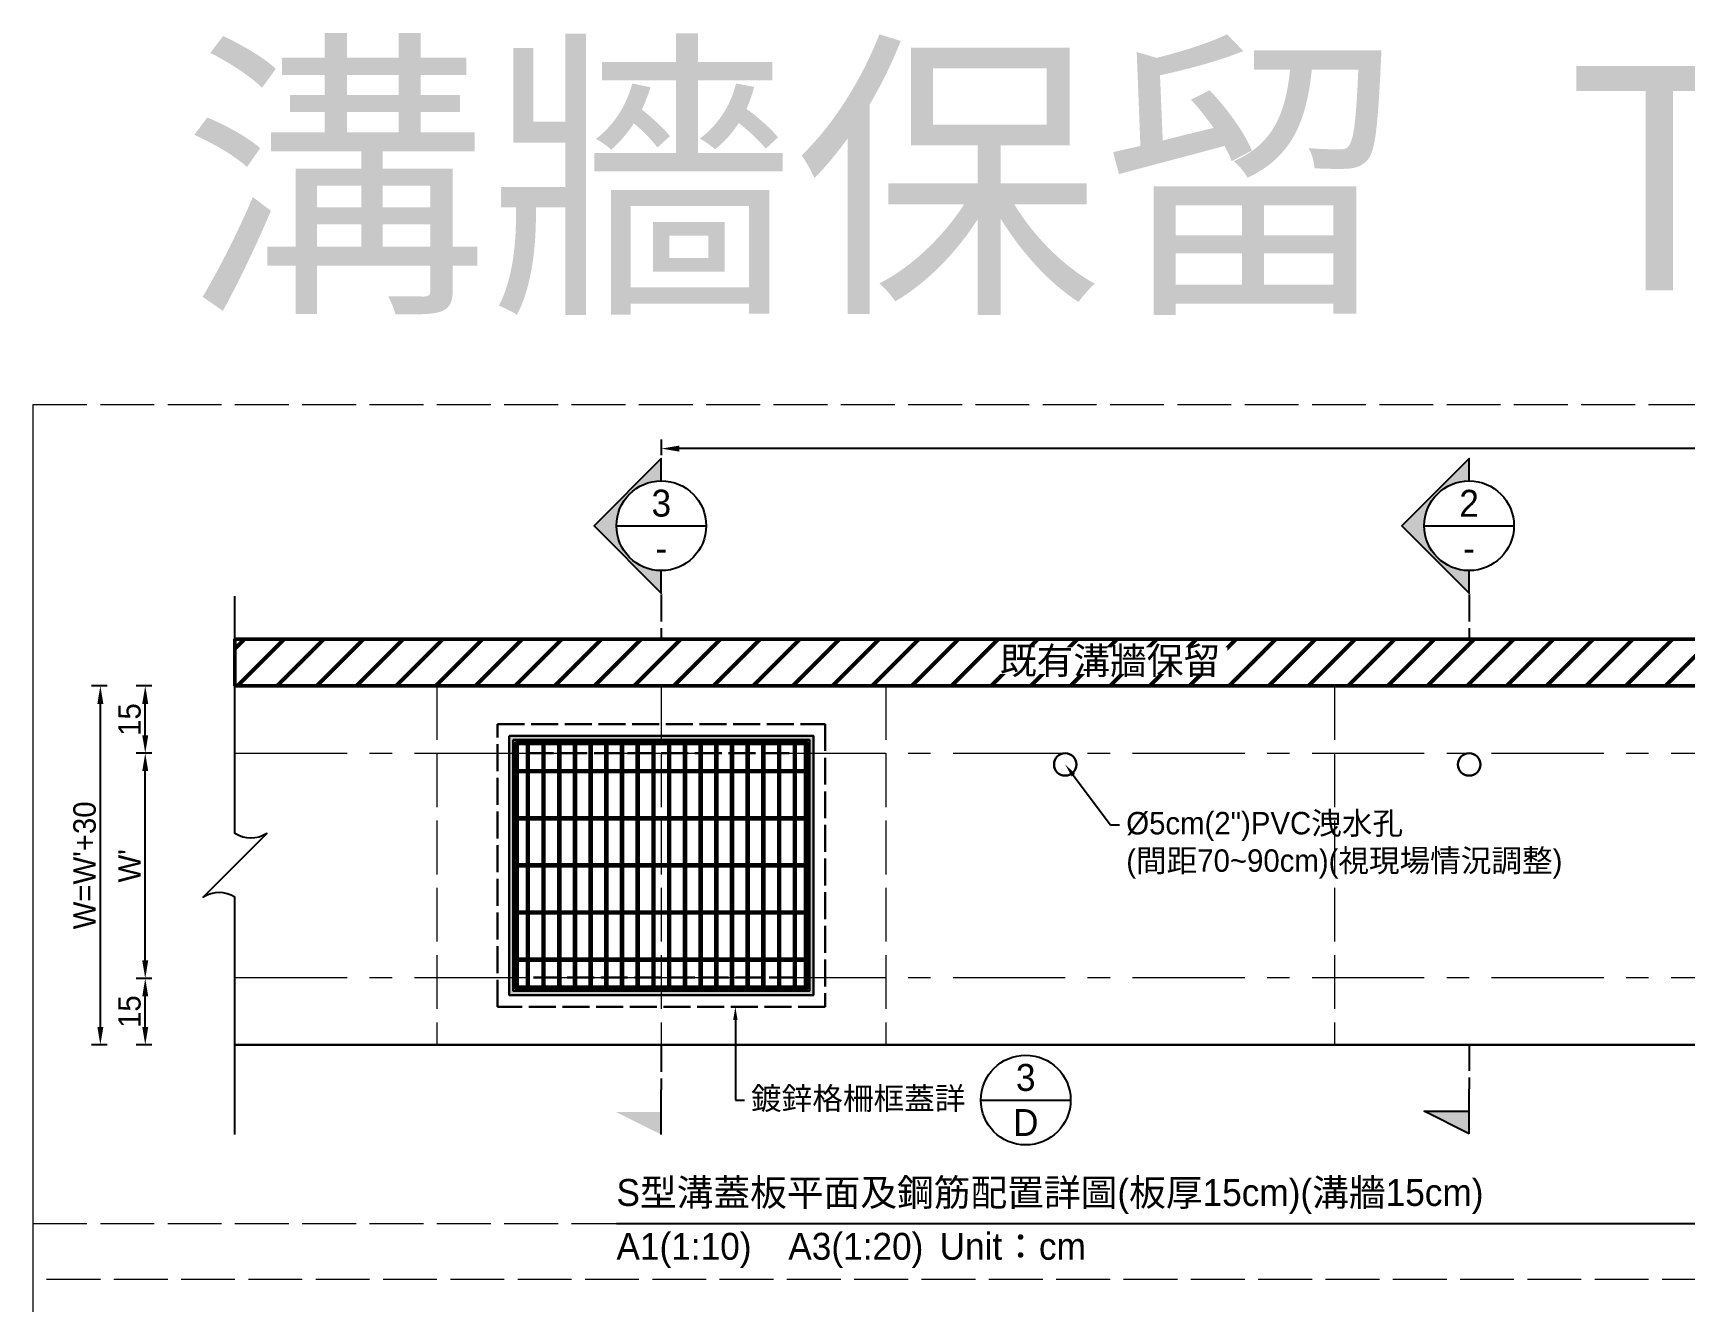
# Model space of a CAD drawing. Extents: x -4891 to 4829, y -5666 to -3242.
# Drawn here: x -2930.9 to -2562.8, y -3889.3 to -3606.5 of the extents above; entities that cross this region are included whole.
import ezdxf
from ezdxf import colors
from ezdxf.entities.mleader import LeaderData, LeaderLine
from ezdxf.math import Vec2, Vec3

# ---------------------------------------------------------------- set-up
doc = ezdxf.new("R2010")
doc.units = 0
doc.header["$MEASUREMENT"] = 0
doc.linetypes.add('ACAD_ISO02W100', pattern=[15, 12, -3])
doc.linetypes.add('CENTERX2', pattern=[4, 2.5, -0.5, 0.5, -0.5])
for name, color, linetype, lineweight in [('一、3.基本-變更', 1, 'Continuous', 50), ('二、1.繪圖-既有設施', 8, 'Continuous', 20), ('二、2.繪圖-施作項目', 181, 'Continuous', 30), ('二、6.繪圖-其他施作項目', 35, 'Continuous', 30)]:
    doc.layers.add(name, color=color, linetype=linetype, lineweight=lineweight)
doc.layers.add('一、4.基本-隱藏', color=9, linetype='ACAD_ISO02W100', lineweight=20, plot=False)
doc.layers.add('三、3.文字-註解文字', color=2, linetype='Continuous')
doc.styles.add('次圖名(詳圖)', font='MS PGothic.ttf', dxfattribs={"height": 6})
doc.styles.add('註解文字', font='MS PGothic.ttf', dxfattribs={"height": 5})
doc.styles.add('註解文字(詳圖)', font='MS PGothic.ttf', dxfattribs={"height": 6})
doc.dimstyles.new('註解文字', dxfattribs={"dimtxt": 5, "dimasz": 4, "dimexe": 2, "dimexo": 2.5, "dimgap": 1, "dimtad": 2, "dimzin": 0, "dimdsep": 46, "dimtxsty": '註解文字', "dimcen": 0.1, "dimclrd": 144, "dimclre": 144, "dimclrt": 256, "dimadec": 0, "dimazin": 0, "dimtfac": 1, "dimtofl": 0, "dimtmove": 0, "dimatfit": 3, "dimfxl": 1.5, "dimfxlon": 1, "dimtolj": 1, "dimtzin": 0, "dimlwd": -1, "dimlwe": -1, "dimarcsym": 1})
pattern_1 = [(45, (-4111.2158, -3583.335), (-2.65165, 2.65165), []), (45, (-4110.332, -3583.335), (-2.65165, 2.65165), []), (45, (-4109.448, -3583.335), (-2.65165, 2.65165), []), (45, (-4108.564, -3583.335), (-2.65165, 2.65165), [])]

# ---------------------------------------------------------------- blocks, each defined once
blk = doc.blocks.new('*D158')
at = {"layer": 'Defpoints', "color": 0, "transparency": 16777216}
for p in [(-2905.85, -3751.99), (-2885.85, -3751.99), (-2885.85, -3766.99)]:
    blk.add_point(p, dxfattribs=at)
at = {"layer": '三、3.文字-註解文字', "color": 144, "transparency": 16777216}
for p, q in [((-2904.35, -3751.99), (-2907.85, -3751.99)), ((-2905.85, -3762.99), (-2905.85, -3755.99)), ((-2904.35, -3766.99), (-2907.85, -3766.99))]:
    blk.add_line(p, q, dxfattribs=at)
for points in [[(-2906.52, -3755.99), (-2905.19, -3755.99), (-2905.85, -3751.99)], [(-2906.52, -3762.99), (-2905.19, -3762.99), (-2905.85, -3766.99)]]:
    blk.add_solid(points, dxfattribs=at)
at = {"layer": '三、3.文字-註解文字', "transparency": 16777216, "insert": (-2909.35, -3759.49), "char_height": 5, "attachment_point": 5, "rotation": 90, "style": '註解文字'}
blk.add_mtext('\\A1;15', dxfattribs=at)
blk = doc.blocks.new('*D159')
at = {"layer": 'Defpoints', "color": 0, "transparency": 16777216}
for p in [(-2905.85, -3766.99), (-2885.85, -3766.99), (-2885.85, -3817.18)]:
    blk.add_point(p, dxfattribs=at)
at = {"layer": '三、3.文字-註解文字', "color": 144, "transparency": 16777216}
for p, q in [((-2904.35, -3766.99), (-2907.85, -3766.99)), ((-2905.85, -3813.18), (-2905.85, -3770.99)), ((-2904.35, -3817.18), (-2907.85, -3817.18))]:
    blk.add_line(p, q, dxfattribs=at)
for points in [[(-2906.52, -3770.99), (-2905.19, -3770.99), (-2905.85, -3766.99)], [(-2906.52, -3813.18), (-2905.19, -3813.18), (-2905.85, -3817.18)]]:
    blk.add_solid(points, dxfattribs=at)
at = {"layer": '三、3.文字-註解文字', "transparency": 16777216, "insert": (-2909.35, -3792.09), "char_height": 5, "attachment_point": 5, "rotation": 90, "style": '註解文字'}
blk.add_mtext("\\A1;W'", dxfattribs=at)
blk = doc.blocks.new('*D160')
at = {"layer": 'Defpoints', "color": 0, "transparency": 16777216}
for p in [(-2905.85, -3817.18), (-2885.85, -3817.18), (-2885.85, -3831.99)]:
    blk.add_point(p, dxfattribs=at)
at = {"layer": '三、3.文字-註解文字', "color": 144, "transparency": 16777216}
for p, q in [((-2904.35, -3817.18), (-2907.85, -3817.18)), ((-2905.85, -3827.99), (-2905.85, -3821.18)), ((-2904.35, -3831.99), (-2907.85, -3831.99))]:
    blk.add_line(p, q, dxfattribs=at)
for points in [[(-2906.52, -3821.18), (-2905.19, -3821.18), (-2905.85, -3817.18)], [(-2906.52, -3827.99), (-2905.19, -3827.99), (-2905.85, -3831.99)]]:
    blk.add_solid(points, dxfattribs=at)
at = {"layer": '三、3.文字-註解文字', "transparency": 16777216, "insert": (-2909.35, -3824.59), "char_height": 5, "attachment_point": 5, "rotation": 90, "style": '註解文字'}
blk.add_mtext('\\A1;15', dxfattribs=at)
blk = doc.blocks.new('*D161')
at = {"layer": 'Defpoints', "color": 0, "transparency": 16777216}
for p in [(-2915.85, -3751.99), (-2885.85, -3751.99), (-2885.85, -3831.99)]:
    blk.add_point(p, dxfattribs=at)
at = {"layer": '三、3.文字-註解文字', "color": 144, "transparency": 16777216}
for p, q in [((-2914.35, -3751.99), (-2917.85, -3751.99)), ((-2915.85, -3827.99), (-2915.85, -3755.99)), ((-2914.35, -3831.99), (-2917.85, -3831.99))]:
    blk.add_line(p, q, dxfattribs=at)
for points in [[(-2916.52, -3755.99), (-2915.19, -3755.99), (-2915.85, -3751.99)], [(-2916.52, -3827.99), (-2915.19, -3827.99), (-2915.85, -3831.99)]]:
    blk.add_solid(points, dxfattribs=at)
at = {"layer": '三、3.文字-註解文字', "transparency": 16777216, "insert": (-2919.35, -3791.99), "char_height": 5, "attachment_point": 5, "rotation": 90, "style": '註解文字'}
blk.add_mtext("\\A1;{\\fMS PGothic|b0|i0|c128|p34;W=}W'{\\fMS PGothic|b0|i0|c128|p34;+30}", dxfattribs=at)
blk = doc.blocks.new('*D162')
at = {"layer": 'Defpoints', "color": 0, "transparency": 16777216}
for p in [(-2790.85, -3699.1), (-2790.85, -3756.99), (-2290.85, -3756.99)]:
    blk.add_point(p, dxfattribs=at)
at = {"layer": '三、3.文字-註解文字', "color": 144, "transparency": 16777216}
for p, q in [((-2790.85, -3700.6), (-2790.85, -3697.1)), ((-2294.85, -3699.1), (-2786.85, -3699.1)), ((-2290.85, -3700.6), (-2290.85, -3697.1))]:
    blk.add_line(p, q, dxfattribs=at)
for points in [[(-2786.85, -3698.44), (-2786.85, -3699.77), (-2790.85, -3699.1)], [(-2294.85, -3698.44), (-2294.85, -3699.77), (-2290.85, -3699.1)]]:
    blk.add_solid(points, dxfattribs=at)
at = {"layer": '三、3.文字-註解文字', "transparency": 16777216, "insert": (-2540.85, -3695.6), "char_height": 5, "attachment_point": 5, "style": '註解文字'}
blk.add_mtext('\\A1;500±2', dxfattribs=at)

msp = doc.modelspace()

# ---------------------------------------------------------------- hatches: boundary and pattern name
at = {"layer": '一、3.基本-變更', "linetype": 'Continuous'}
h = msp.add_hatch(dxfattribs=at)
h.set_pattern_fill('ANSI31', color=256, scale=50)
h.set_pattern_definition([(45, (-5337.716, 106.4965), (-4.419417, 4.419417), [])])
h.paths.add_polyline_path([(-2195.855, -3741.602), (-2885.855, -3741.602), (-2885.855, -3751.989), (-2195.855, -3751.989)])
at = {"layer": '三、3.文字-註解文字'}
h = msp.add_hatch(color=256, dxfattribs=at)
h.dxf.hatch_style = 1
h.paths.add_polyline_path([(-2790.855, -3701.296), (-2805.855, -3716.296), (-2790.855, -3731.296), (-2790.855, -3726.296, -0.4142136), (-2800.855, -3716.296, -0.4142136), (-2790.855, -3706.296)])
h = msp.add_hatch(color=256, dxfattribs=at)
h.dxf.hatch_style = 1
h.paths.add_polyline_path([(-2610.855, -3701.296), (-2625.855, -3716.296), (-2610.855, -3731.296), (-2610.855, -3726.296, -0.4142136), (-2620.855, -3716.296, -0.4142136), (-2610.855, -3706.296)])
h = msp.add_hatch(color=256, dxfattribs=at)
h.dxf.hatch_style = 1
h.paths.add_polyline_path([(-2800.855, -3846.989), (-2790.855, -3851.989), (-2790.855, -3846.989)])
h = msp.add_hatch(color=256, dxfattribs=at)
h.dxf.hatch_style = 1
h.paths.add_polyline_path([(-2620.855, -3846.796), (-2610.855, -3851.796), (-2610.855, -3846.796)])
at = {"layer": '二、6.繪圖-其他施作項目'}
h = msp.add_hatch(color=256, dxfattribs=at)
h.dxf.hatch_style = 1
h.paths.add_polyline_path([(-2824.755, -3820.889), (-2756.955, -3820.889), (-2756.955, -3763.089), (-2824.755, -3763.089)])
h.paths.add_polyline_path([(-2823.855, -3763.989), (-2757.855, -3763.989), (-2757.855, -3819.989), (-2823.855, -3819.989)], flags=16)
h = msp.add_hatch(dxfattribs=at)
h.set_pattern_fill('ANSI34', color=256, scale=5)
h.set_pattern_definition(pattern_1)
h.paths.add_polyline_path([(-2758.855, -3770.739), (-2822.855, -3770.739), (-2822.855, -3771.239), (-2758.855, -3771.239)])
h = msp.add_hatch(dxfattribs=at)
h.set_pattern_fill('ANSI34', color=256, scale=5)
h.set_pattern_definition(pattern_1)
h.paths.add_polyline_path([(-2758.855, -3781.239), (-2822.855, -3781.239), (-2822.855, -3781.739), (-2758.855, -3781.739)])
h = msp.add_hatch(dxfattribs=at)
h.set_pattern_fill('ANSI34', color=256, scale=5)
h.set_pattern_definition(pattern_1)
h.paths.add_polyline_path([(-2758.855, -3791.739), (-2822.855, -3791.739), (-2822.855, -3792.239), (-2758.855, -3792.239)])
h = msp.add_hatch(dxfattribs=at)
h.set_pattern_fill('ANSI34', color=256, scale=5)
h.set_pattern_definition(pattern_1)
h.paths.add_polyline_path([(-2758.855, -3802.239), (-2822.855, -3802.239), (-2822.855, -3802.739), (-2758.855, -3802.739)])
h = msp.add_hatch(dxfattribs=at)
h.set_pattern_fill('ANSI34', color=256, scale=5)
h.set_pattern_definition(pattern_1)
h.paths.add_polyline_path([(-2758.855, -3812.739), (-2822.855, -3812.739), (-2822.855, -3813.239), (-2758.855, -3813.239)])

# ---------------------------------------------------------------- linework, layer by layer
at = {"layer": '一、3.基本-變更', "linetype": 'Continuous'}
msp.add_lwpolyline([(-2885.855, -3751.989), (-2195.855, -3751.989), (-2195.855, -3741.602), (-2885.855, -3741.602)], close=True, dxfattribs=at)
at = {"layer": '一、4.基本-隱藏'}
for points in [[(-2930.855, -3689.296), (-2150.855, -3689.296), (-2150.855, -4196.296), (-2930.855, -4196.296)], [(-2930.855, -3689.296), (-2150.855, -3689.296), (-2150.855, -3884.296), (-2930.855, -3884.296)]]:
    msp.add_lwpolyline(points, close=True, dxfattribs=at)
for points in [[(-2840.855, -3751.989), (-2840.855, -3831.989)], [(-2790.855, -3751.989), (-2790.855, -3831.989)], [(-2740.855, -3751.989), (-2740.855, -3831.989)], [(-2640.855, -3751.989), (-2640.855, -3831.989)], [(-2930.855, -3871.796), (-2150.855, -3871.796)]]:
    msp.add_lwpolyline(points, dxfattribs=at)
at = {"layer": '三、3.文字-註解文字'}
for points in [[(-2790.855, -3706.296), (-2790.855, -3701.296), (-2805.855, -3716.296), (-2790.855, -3731.296), (-2790.855, -3726.296)], [(-2610.855, -3706.296), (-2610.855, -3701.296), (-2625.855, -3716.296), (-2610.855, -3731.296), (-2610.855, -3726.296)], [(-2800.855, -3716.296), (-2780.855, -3716.296)], [(-2620.855, -3716.296), (-2600.855, -3716.296)], [(-2790.855, -3851.989), (-2790.855, -3841.989)], [(-2610.855, -3851.796), (-2610.855, -3841.796)], [(-2719.658, -3844.296), (-2699.658, -3844.296)], [(-2610.855, -3851.796), (-2620.855, -3846.796), (-2610.855, -3846.796)], [(-2800.855, -3871.796), (-2280.855, -3871.796)]]:
    msp.add_lwpolyline(points, dxfattribs=at)
msp.add_lwpolyline([(-2885.855, -3851.989), (-2885.855, -3799.06, 0.2828427), (-2892.926, -3799.06), (-2878.784, -3784.918, -0.2828427), (-2885.855, -3784.918), (-2885.855, -3731.989)], format="xyb", dxfattribs=at)
at = {"layer": '三、3.文字-註解文字', "linetype": 'ACAD_ISO02W100', "ltscale": 0.5}
for points in [[(-2790.855, -3731.602), (-2790.855, -3741.602)], [(-2610.855, -3731.602), (-2610.855, -3741.602)], [(-2610.855, -3831.796), (-2610.855, -3841.796)], [(-2790.855, -3831.989), (-2790.855, -3841.989)]]:
    msp.add_lwpolyline(points, dxfattribs=at)
at = {"layer": '三、3.文字-註解文字'}
for centre in [(-2790.855, -3716.296), (-2610.855, -3716.296), (-2709.658, -3844.296)]:
    msp.add_circle(centre, 10, dxfattribs=at)
at = {"layer": '二、1.繪圖-既有設施', "linetype": 'CENTERX2', "ltscale": 10}
for points in [[(-2885.855, -3766.989), (-2195.855, -3766.989)], [(-2885.855, -3816.989), (-2195.855, -3816.989)]]:
    msp.add_lwpolyline(points, dxfattribs=at)
at = {"layer": '二、2.繪圖-施作項目', "linetype": 'Continuous'}
for points in [[(-2885.855, -3751.989), (-2195.855, -3751.989)], [(-2885.855, -3831.989), (-2195.855, -3831.989)]]:
    msp.add_lwpolyline(points, dxfattribs=at)
at = {"layer": '二、6.繪圖-其他施作項目', "linetype": 'ACAD_ISO02W100', "ltscale": 0.5}
for points in [[(-2827.355, -3760.489), (-2754.355, -3760.489), (-2754.355, -3823.489), (-2827.355, -3823.489)], [(-2820.855, -3766.989), (-2760.855, -3766.989), (-2760.855, -3816.989), (-2820.855, -3816.989)]]:
    msp.add_lwpolyline(points, close=True, dxfattribs=at)
at = {"layer": '二、6.繪圖-其他施作項目'}
for points in [[(-2824.755, -3763.089), (-2756.955, -3763.089), (-2756.955, -3820.889), (-2824.755, -3820.889)], [(-2823.855, -3763.989), (-2757.855, -3763.989), (-2757.855, -3819.989), (-2823.855, -3819.989)], [(-2823.355, -3764.489), (-2758.355, -3764.489), (-2758.355, -3819.489), (-2823.355, -3819.489)]]:
    msp.add_lwpolyline(points, close=True, dxfattribs=at)
for points in [[(-2823.355, -3764.489), (-2758.355, -3764.489)], [(-2823.355, -3764.489), (-2823.355, -3819.489)], [(-2822.855, -3764.489), (-2822.855, -3819.489)], [(-2822.855, -3764.989), (-2758.855, -3764.989)], [(-2820.855, -3764.989), (-2820.855, -3770.739)], [(-2820.355, -3764.989), (-2820.355, -3770.739)], [(-2817.355, -3764.989), (-2817.355, -3770.739)], [(-2816.855, -3764.989), (-2816.855, -3770.739)], [(-2813.855, -3764.989), (-2813.855, -3770.739)], [(-2813.355, -3764.989), (-2813.355, -3770.739)], [(-2810.355, -3764.989), (-2810.355, -3770.739)], [(-2809.855, -3764.989), (-2809.855, -3770.739)], [(-2806.855, -3764.989), (-2806.855, -3770.739)], [(-2806.355, -3764.989), (-2806.355, -3770.739)], [(-2803.355, -3764.989), (-2803.355, -3770.739)], [(-2802.855, -3764.989), (-2802.855, -3770.739)], [(-2799.855, -3764.989), (-2799.855, -3770.739)], [(-2799.355, -3764.989), (-2799.355, -3770.739)], [(-2796.355, -3764.989), (-2796.355, -3770.739)], [(-2795.855, -3764.989), (-2795.855, -3770.739)], [(-2792.855, -3764.989), (-2792.855, -3770.739)], [(-2792.355, -3764.989), (-2792.355, -3770.739)], [(-2789.355, -3764.989), (-2789.355, -3770.739)], [(-2788.855, -3764.989), (-2788.855, -3770.739)], [(-2785.855, -3764.989), (-2785.855, -3770.739)], [(-2785.355, -3764.989), (-2785.355, -3770.739)], [(-2782.355, -3764.989), (-2782.355, -3770.739)], [(-2781.855, -3764.989), (-2781.855, -3770.739)], [(-2778.855, -3764.989), (-2778.855, -3770.739)], [(-2778.355, -3764.989), (-2778.355, -3770.739)], [(-2775.355, -3764.989), (-2775.355, -3770.739)], [(-2774.855, -3764.989), (-2774.855, -3770.739)], [(-2771.855, -3764.989), (-2771.855, -3770.739)], [(-2771.355, -3764.989), (-2771.355, -3770.739)], [(-2768.355, -3764.989), (-2768.355, -3770.739)], [(-2767.855, -3764.989), (-2767.855, -3770.739)], [(-2764.855, -3764.989), (-2764.855, -3770.739)], [(-2764.355, -3764.989), (-2764.355, -3770.739)], [(-2761.355, -3764.989), (-2761.355, -3770.739)], [(-2760.855, -3764.989), (-2760.855, -3770.739)], [(-2758.855, -3764.489), (-2758.855, -3819.489)], [(-2758.355, -3764.489), (-2758.355, -3819.489)], [(-2822.855, -3770.739), (-2758.855, -3770.739)], [(-2822.855, -3771.239), (-2758.855, -3771.239)], [(-2820.855, -3771.239), (-2820.855, -3781.239)], [(-2820.355, -3771.239), (-2820.355, -3781.239)], [(-2817.355, -3771.239), (-2817.355, -3781.239)], [(-2816.855, -3771.239), (-2816.855, -3781.239)], [(-2813.855, -3771.239), (-2813.855, -3781.239)], [(-2813.355, -3771.239), (-2813.355, -3781.239)], [(-2810.355, -3771.239), (-2810.355, -3781.239)], [(-2809.855, -3771.239), (-2809.855, -3781.239)], [(-2806.855, -3771.239), (-2806.855, -3781.239)], [(-2806.355, -3771.239), (-2806.355, -3781.239)], [(-2803.355, -3771.239), (-2803.355, -3781.239)], [(-2802.855, -3771.239), (-2802.855, -3781.239)], [(-2799.855, -3771.239), (-2799.855, -3781.239)], [(-2799.355, -3771.239), (-2799.355, -3781.239)], [(-2796.355, -3771.239), (-2796.355, -3781.239)], [(-2795.855, -3771.239), (-2795.855, -3781.239)], [(-2792.855, -3771.239), (-2792.855, -3781.239)], [(-2792.355, -3771.239), (-2792.355, -3781.239)], [(-2789.355, -3771.239), (-2789.355, -3781.239)], [(-2788.855, -3771.239), (-2788.855, -3781.239)], [(-2785.855, -3771.239), (-2785.855, -3781.239)], [(-2785.355, -3771.239), (-2785.355, -3781.239)], [(-2782.355, -3771.239), (-2782.355, -3781.239)], [(-2781.855, -3771.239), (-2781.855, -3781.239)], [(-2778.855, -3771.239), (-2778.855, -3781.239)], [(-2778.355, -3771.239), (-2778.355, -3781.239)], [(-2775.355, -3771.239), (-2775.355, -3781.239)], [(-2774.855, -3771.239), (-2774.855, -3781.239)], [(-2771.855, -3771.239), (-2771.855, -3781.239)], [(-2771.355, -3771.239), (-2771.355, -3781.239)], [(-2768.355, -3771.239), (-2768.355, -3781.239)], [(-2767.855, -3771.239), (-2767.855, -3781.239)], [(-2764.855, -3771.239), (-2764.855, -3781.239)], [(-2764.355, -3771.239), (-2764.355, -3781.239)], [(-2761.355, -3771.239), (-2761.355, -3781.239)], [(-2760.855, -3771.239), (-2760.855, -3781.239)], [(-2822.855, -3781.239), (-2758.855, -3781.239)], [(-2822.855, -3781.739), (-2758.855, -3781.739)], [(-2820.855, -3781.739), (-2820.855, -3791.739)], [(-2820.355, -3781.739), (-2820.355, -3791.739)], [(-2817.355, -3781.739), (-2817.355, -3791.739)], [(-2816.855, -3781.739), (-2816.855, -3791.739)], [(-2813.855, -3781.739), (-2813.855, -3791.739)], [(-2813.355, -3781.739), (-2813.355, -3791.739)], [(-2810.355, -3781.739), (-2810.355, -3791.739)], [(-2809.855, -3781.739), (-2809.855, -3791.739)], [(-2806.855, -3781.739), (-2806.855, -3791.739)], [(-2806.355, -3781.739), (-2806.355, -3791.739)], [(-2803.355, -3781.739), (-2803.355, -3791.739)], [(-2802.855, -3781.739), (-2802.855, -3791.739)], [(-2799.855, -3781.739), (-2799.855, -3791.739)], [(-2799.355, -3781.739), (-2799.355, -3791.739)], [(-2796.355, -3781.739), (-2796.355, -3791.739)], [(-2795.855, -3781.739), (-2795.855, -3791.739)], [(-2792.855, -3781.739), (-2792.855, -3791.739)], [(-2792.355, -3781.739), (-2792.355, -3791.739)], [(-2789.355, -3781.739), (-2789.355, -3791.739)], [(-2788.855, -3781.739), (-2788.855, -3791.739)], [(-2785.855, -3781.739), (-2785.855, -3791.739)], [(-2785.355, -3781.739), (-2785.355, -3791.739)], [(-2782.355, -3781.739), (-2782.355, -3791.739)], [(-2781.855, -3781.739), (-2781.855, -3791.739)], [(-2778.855, -3781.739), (-2778.855, -3791.739)], [(-2778.355, -3781.739), (-2778.355, -3791.739)], [(-2775.355, -3781.739), (-2775.355, -3791.739)], [(-2774.855, -3781.739), (-2774.855, -3791.739)], [(-2771.855, -3781.739), (-2771.855, -3791.739)], [(-2771.355, -3781.739), (-2771.355, -3791.739)], [(-2768.355, -3781.739), (-2768.355, -3791.739)], [(-2767.855, -3781.739), (-2767.855, -3791.739)], [(-2764.855, -3781.739), (-2764.855, -3791.739)], [(-2764.355, -3781.739), (-2764.355, -3791.739)], [(-2761.355, -3781.739), (-2761.355, -3791.739)], [(-2760.855, -3781.739), (-2760.855, -3791.739)], [(-2822.855, -3791.739), (-2758.855, -3791.739)], [(-2822.855, -3792.239), (-2758.855, -3792.239)], [(-2820.855, -3792.239), (-2820.855, -3802.239)], [(-2820.355, -3792.239), (-2820.355, -3802.239)], [(-2817.355, -3792.239), (-2817.355, -3802.239)], [(-2816.855, -3792.239), (-2816.855, -3802.239)], [(-2813.855, -3792.239), (-2813.855, -3802.239)], [(-2813.355, -3792.239), (-2813.355, -3802.239)], [(-2810.355, -3792.239), (-2810.355, -3802.239)], [(-2809.855, -3792.239), (-2809.855, -3802.239)], [(-2806.855, -3792.239), (-2806.855, -3802.239)], [(-2806.355, -3792.239), (-2806.355, -3802.239)], [(-2803.355, -3792.239), (-2803.355, -3802.239)], [(-2802.855, -3792.239), (-2802.855, -3802.239)], [(-2799.855, -3792.239), (-2799.855, -3802.239)], [(-2799.355, -3792.239), (-2799.355, -3802.239)], [(-2796.355, -3792.239), (-2796.355, -3802.239)], [(-2795.855, -3792.239), (-2795.855, -3802.239)], [(-2792.855, -3792.239), (-2792.855, -3802.239)], [(-2792.355, -3792.239), (-2792.355, -3802.239)], [(-2789.355, -3792.239), (-2789.355, -3802.239)], [(-2788.855, -3792.239), (-2788.855, -3802.239)], [(-2785.855, -3792.239), (-2785.855, -3802.239)], [(-2785.355, -3792.239), (-2785.355, -3802.239)], [(-2782.355, -3792.239), (-2782.355, -3802.239)], [(-2781.855, -3792.239), (-2781.855, -3802.239)], [(-2778.855, -3792.239), (-2778.855, -3802.239)], [(-2778.355, -3792.239), (-2778.355, -3802.239)], [(-2775.355, -3792.239), (-2775.355, -3802.239)], [(-2774.855, -3792.239), (-2774.855, -3802.239)], [(-2771.855, -3792.239), (-2771.855, -3802.239)], [(-2771.355, -3792.239), (-2771.355, -3802.239)], [(-2768.355, -3792.239), (-2768.355, -3802.239)], [(-2767.855, -3792.239), (-2767.855, -3802.239)], [(-2764.855, -3792.239), (-2764.855, -3802.239)], [(-2764.355, -3792.239), (-2764.355, -3802.239)], [(-2761.355, -3792.239), (-2761.355, -3802.239)], [(-2760.855, -3792.239), (-2760.855, -3802.239)], [(-2822.855, -3802.239), (-2758.855, -3802.239)], [(-2822.855, -3802.739), (-2758.855, -3802.739)], [(-2820.855, -3802.739), (-2820.855, -3812.739)], [(-2820.355, -3802.739), (-2820.355, -3812.739)], [(-2817.355, -3802.739), (-2817.355, -3812.739)], [(-2816.855, -3802.739), (-2816.855, -3812.739)], [(-2813.855, -3802.739), (-2813.855, -3812.739)], [(-2813.355, -3802.739), (-2813.355, -3812.739)], [(-2810.355, -3802.739), (-2810.355, -3812.739)], [(-2809.855, -3802.739), (-2809.855, -3812.739)], [(-2806.855, -3802.739), (-2806.855, -3812.739)], [(-2806.355, -3802.739), (-2806.355, -3812.739)], [(-2803.355, -3802.739), (-2803.355, -3812.739)], [(-2802.855, -3802.739), (-2802.855, -3812.739)], [(-2799.855, -3802.739), (-2799.855, -3812.739)], [(-2799.355, -3802.739), (-2799.355, -3812.739)], [(-2796.355, -3802.739), (-2796.355, -3812.739)], [(-2795.855, -3802.739), (-2795.855, -3812.739)], [(-2792.855, -3802.739), (-2792.855, -3812.739)], [(-2792.355, -3802.739), (-2792.355, -3812.739)], [(-2789.355, -3802.739), (-2789.355, -3812.739)], [(-2788.855, -3802.739), (-2788.855, -3812.739)], [(-2785.855, -3802.739), (-2785.855, -3812.739)], [(-2785.355, -3802.739), (-2785.355, -3812.739)], [(-2782.355, -3802.739), (-2782.355, -3812.739)], [(-2781.855, -3802.739), (-2781.855, -3812.739)], [(-2778.855, -3802.739), (-2778.855, -3812.739)], [(-2778.355, -3802.739), (-2778.355, -3812.739)], [(-2775.355, -3802.739), (-2775.355, -3812.739)], [(-2774.855, -3802.739), (-2774.855, -3812.739)], [(-2771.855, -3802.739), (-2771.855, -3812.739)], [(-2771.355, -3802.739), (-2771.355, -3812.739)], [(-2768.355, -3802.739), (-2768.355, -3812.739)], [(-2767.855, -3802.739), (-2767.855, -3812.739)], [(-2764.855, -3802.739), (-2764.855, -3812.739)], [(-2764.355, -3802.739), (-2764.355, -3812.739)], [(-2761.355, -3802.739), (-2761.355, -3812.739)], [(-2760.855, -3802.739), (-2760.855, -3812.739)], [(-2822.855, -3812.739), (-2758.855, -3812.739)], [(-2822.855, -3813.239), (-2758.855, -3813.239)], [(-2820.855, -3813.239), (-2820.855, -3818.989)], [(-2820.355, -3813.239), (-2820.355, -3818.989)], [(-2817.355, -3813.239), (-2817.355, -3818.989)], [(-2816.855, -3813.239), (-2816.855, -3818.989)], [(-2813.855, -3813.239), (-2813.855, -3818.989)], [(-2813.355, -3813.239), (-2813.355, -3818.989)], [(-2810.355, -3813.239), (-2810.355, -3818.989)], [(-2809.855, -3813.239), (-2809.855, -3818.989)], [(-2806.855, -3813.239), (-2806.855, -3818.989)], [(-2806.355, -3813.239), (-2806.355, -3818.989)], [(-2803.355, -3813.239), (-2803.355, -3818.989)], [(-2802.855, -3813.239), (-2802.855, -3818.989)], [(-2799.855, -3813.239), (-2799.855, -3818.989)], [(-2799.355, -3813.239), (-2799.355, -3818.989)], [(-2796.355, -3813.239), (-2796.355, -3818.989)], [(-2795.855, -3813.239), (-2795.855, -3818.989)], [(-2792.855, -3813.239), (-2792.855, -3818.989)], [(-2792.355, -3813.239), (-2792.355, -3818.989)], [(-2789.355, -3813.239), (-2789.355, -3818.989)], [(-2788.855, -3813.239), (-2788.855, -3818.989)], [(-2785.855, -3813.239), (-2785.855, -3818.989)], [(-2785.355, -3813.239), (-2785.355, -3818.989)], [(-2782.355, -3813.239), (-2782.355, -3818.989)], [(-2781.855, -3813.239), (-2781.855, -3818.989)], [(-2778.855, -3813.239), (-2778.855, -3818.989)], [(-2778.355, -3813.239), (-2778.355, -3818.989)], [(-2775.355, -3813.239), (-2775.355, -3818.989)], [(-2774.855, -3813.239), (-2774.855, -3818.989)], [(-2771.855, -3813.239), (-2771.855, -3818.989)], [(-2771.355, -3813.239), (-2771.355, -3818.989)], [(-2768.355, -3813.239), (-2768.355, -3818.989)], [(-2767.855, -3813.239), (-2767.855, -3818.989)], [(-2764.855, -3813.239), (-2764.855, -3818.989)], [(-2764.355, -3813.239), (-2764.355, -3818.989)], [(-2761.355, -3813.239), (-2761.355, -3818.989)], [(-2760.855, -3813.239), (-2760.855, -3818.989)], [(-2823.355, -3819.489), (-2758.355, -3819.489)], [(-2822.855, -3818.989), (-2758.855, -3818.989)]]:
    msp.add_lwpolyline(points, dxfattribs=at)
for centre in [(-2700.855, -3769.489), (-2610.855, -3769.489)]:
    msp.add_circle(centre, 2.5, dxfattribs=at)

# ---------------------------------------------------------------- texts
at = {"layer": '三、3.文字-註解文字'}
for s, width, gutter_width, insert, char_height, attachment_point, style in [("{\\fMS PGothic|b0|i0|c128|p34;溝牆保留  T=15、W}'{\\fMS PGothic|b0|i0|c128|p34;=}5{\\fMS PGothic|b0|i0|c128|p34;0}", 762.96633, 25, (-2540.855, -3669.296), 50, 8, '註解文字'), ('3', 6.60394, 25, (-2790.855, -3711.296), 6, 5, '註解文字(詳圖)'), ('2', 6.60394, 25, (-2610.855, -3711.296), 6, 5, '註解文字(詳圖)'), ('-', 6.60394, 25, (-2790.855, -3721.296), 6, 5, '註解文字(詳圖)'), ('-', 6.60394, 25, (-2610.855, -3721.296), 6, 5, '註解文字(詳圖)'), ('3', 6.60394, 25, (-2709.658, -3839.296), 6, 5, '註解文字(詳圖)'), ('D', 6.60394, 25, (-2709.658, -3849.296), 6, 5, '註解文字(詳圖)'), ('S{\\fMS PGothic|b0|i0|c128|p34;型溝蓋板平面及鋼筋配置詳圖(板厚15cm)}(溝牆15cm)', 215.37549, 15, (-2800.855, -3865.796), 6, 4, '次圖名(詳圖)'), ('A1(1:10)\u3000A3(1:20){\\fMS PGothic|b0|i0|c128|p34;^IUnit：cm}', 136.03259, 15, (-2800.855, -3877.796), 6, 4, '次圖名(詳圖)')]:
    msp.add_mtext_dynamic_manual_height_columns(s, width=width, gutter_width=gutter_width, heights=[0], dxfattribs=dict(at, insert=insert, char_height=char_height, attachment_point=attachment_point, style=style))

# ---------------------------------------------------------------- dimensions: what is measured, and where the dimension line sits
dim = msp.add_linear_dim(base=(-2790.855, -3699.102), p1=(-2290.855, -3756.989), p2=(-2790.855, -3756.989), text='500±2', dimstyle='註解文字', dxfattribs=at)
dim.commit()
dim.dimension.update_dxf_attribs({"geometry": '*D162', "text_midpoint": (-2540.855, -3695.602)})
for base, p1, p2, text, picture, middle in [((-2915.855, -3751.989), (-2885.855, -3831.989), (-2885.855, -3751.989), "{\\fMS PGothic|b0|i0|c128|p34;W=}W'{\\fMS PGothic|b0|i0|c128|p34;+30}", '*D161', (-2919.355, -3791.989)), ((-2905.855, -3751.989), (-2885.855, -3766.989), (-2885.855, -3751.989), '15', '*D158', (-2909.355, -3759.489)), ((-2905.855, -3766.989), (-2885.855, -3817.183), (-2885.855, -3766.989), "W'", '*D159', (-2909.355, -3792.086)), ((-2905.855, -3817.183), (-2885.855, -3831.989), (-2885.855, -3817.183), '15', '*D160', (-2909.355, -3824.586))]:
    dim = msp.add_linear_dim(base=base, p1=p1, p2=p2, angle=90, text=text, dimstyle='註解文字', dxfattribs=at)
    dim.commit()
    dim.dimension.update_dxf_attribs({"geometry": picture, "text_midpoint": middle})

# ---------------------------------------------------------------- leaders
ml = msp.add_multileader_mtext('Standard', dxfattribs=at)
ml.set_content('{\\fMS PGothic|b0|i0|c128|p34;%%C5cm(2")PVC洩水孔\\P(間距70~90cm)(視現場情況調整)}', color=256, style='註解文字')
ml.set_leader_properties(color=144, linetype='ByLayer', lineweight=-1)
ml.build(insert=Vec2(0, 0))
ml.multileader.update_dxf_attribs({"dogleg_length": 2, "arrow_head_size": 3})
ctx = ml.context
ctx.base_point, ctx.char_height, ctx.arrow_head_size, ctx.landing_gap_size, ctx.plane_origin = Vec3(-2688.749, -3782.943), 5, 3, 1.5, Vec3(-2700.855, -3769.489)
notes = []
notes.append((ctx, [(1, (1, 1, 0), (-2690.749, -3782.943), (1, 0), 2, [(0, [(-2700.855, -3769.489)], 0, [])])]))
ctx.mtext.insert, ctx.mtext.width, ctx.mtext.flow_direction = Vec3(-2687.249, -3780.088), 101.32193, 5
ml = msp.add_multileader_mtext('Standard', dxfattribs=at)
ml.set_content('鍍鋅格柵框蓋詳', color=256, style='註解文字')
ml.set_leader_properties(color=144, linetype='ByLayer', lineweight=-1)
ml.build(insert=Vec2(0, 0))
ml.multileader.update_dxf_attribs({"dogleg_length": 2, "arrow_head_size": 3})
ctx = ml.context
ctx.base_point, ctx.char_height, ctx.arrow_head_size, ctx.landing_gap_size, ctx.plane_origin = Vec3(-2772.355, -3844.296), 5, 3, 1.5, Vec3(-2791.904, -3900.473)
notes.append((ctx, [(1, (1, 1, 0), (-2774.355, -3844.296), (1, 0), 2, [(0, [(-2774.355, -3823.489)], 0, [])])]))
ctx.mtext.insert, ctx.mtext.width, ctx.mtext.flow_direction = Vec3(-2770.855, -3841.441), 122.40528, 5
for ctx, leaders in notes:
    for number, flags, end, landing, length, lines in leaders:
        leader = LeaderData()
        leader.index, (leader.has_last_leader_line, leader.has_dogleg_vector, leader.attachment_direction) = number, flags
        leader.last_leader_point, leader.dogleg_vector, leader.dogleg_length = Vec3(end), Vec3(landing), length
        for number, points, colour, breaks in lines:
            line = LeaderLine()
            line.index, line.vertices, line.color, line.breaks = number, Vec3.list(points), colors.encode_raw_color(colour), breaks
            leader.lines.append(line)
        ctx.leaders.append(leader)

# ---------------------------------------------------------------- next in the draw order: texts
at = {"layer": '三、3.文字-註解文字', "linetype": 'Continuous', "insert": (-2690.855, -3746.699), "char_height": 6, "attachment_point": 5, "style": '次圖名(詳圖)', "bg_fill": 3, "box_fill_scale": 1, "bg_fill_color": 256, "bg_fill_transparency": 0}
msp.add_mtext_dynamic_manual_height_columns('{\\fMS PGothic|b0|i0|c128|p34;既有溝牆保留}', width=52.30946, gutter_width=30, heights=[0], dxfattribs=at)

doc.saveas('drawing.dxf')
